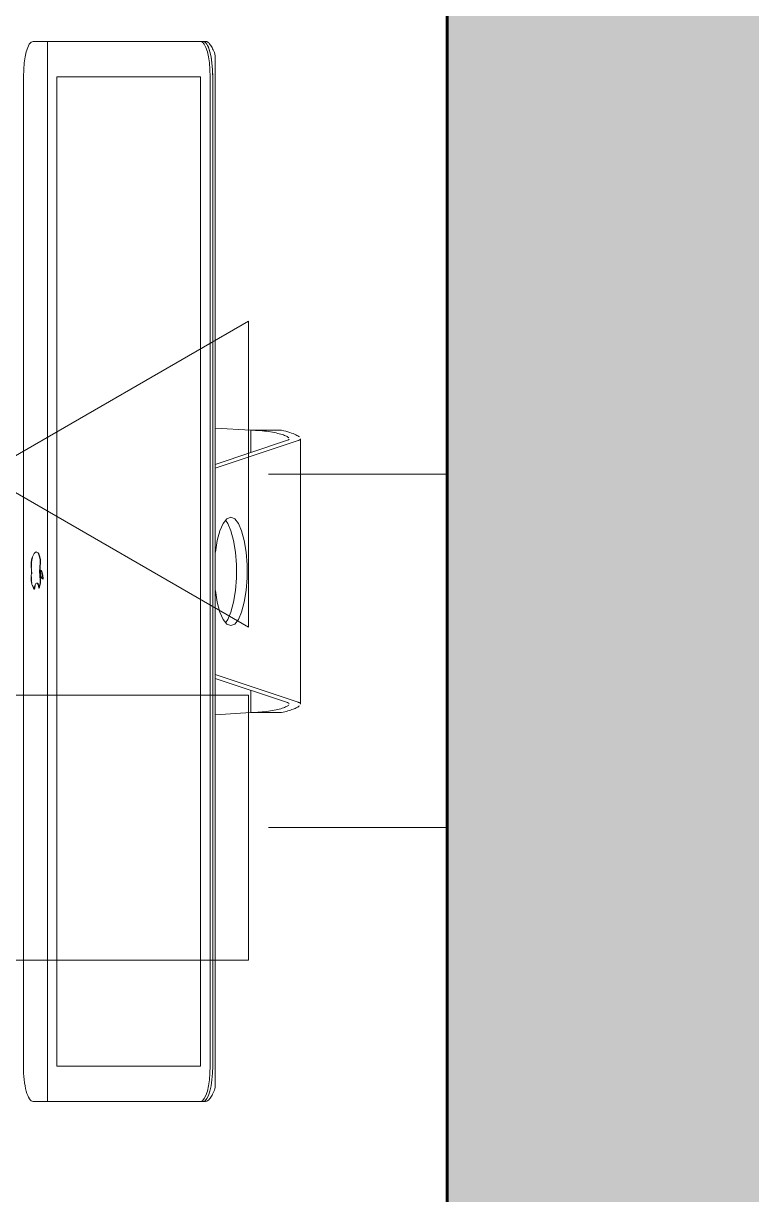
# Model space of a CAD drawing. Header units: millimetres. Extents: x -11245 to 8231, y -22520 to -3800.
# Drawn here: x 375 to 788, y -11377 to -10714 of the extents above; entities that cross this region are included whole.
import ezdxf

# ---------------------------------------------------------------- set-up
doc = ezdxf.new("R2010")
doc.units = ezdxf.units.MM
for name, color, linetype, lineweight in [('A-ANNO-NOTE', 131, 'Continuous', 9), ('A-WALL', 113, 'Continuous', 25), ('A-WALL-PATT', 111, 'Continuous', 25), ('I-FURN', 30, 'Continuous', 9)]:
    doc.layers.add(name, color=color, linetype=linetype, lineweight=lineweight)

# ---------------------------------------------------------------- blocks, each defined once
blk = doc.blocks.new('Blks_Elet_Apple_iMac - Apple iMac-V24-PONTOS ELÉTRICOS TÉRREO')
at = {"layer": 'I-FURN', "color": 254}
for p, q in [((75.1, 191.95), (-75.1, 191.95)), ((-74.02, 190.58), (-58.39, 143.61)), ((58.39, 143.61), (74.02, 190.58)), ((-79.91, 163.76), (-79.91, 181.14)), ((-60.6, 143.61), (-74.2, 184.46)), ((74.2, 184.46), (60.6, 143.61)), ((79.91, 181.14), (79.91, 163.76)), ((-81.09, 143.61), (-79.91, 163.76)), ((-67.31, 163.76), (-79.91, 163.76)), ((79.91, 163.76), (67.31, 163.76)), ((79.91, 163.76), (81.09, 143.61)), ((-280, 143.61), (280, 143.61)), ((-280, 142.16), (280, 142.16)), ((-280, 142.16), (280, 142.16)), ((-280, 140.72), (280, 140.72)), ((-300, 138.18), (-300, 136.74)), ((-300, 138.18), (-300, 136.74)), ((-300, 136.74), (-300, 135.3)), ((-300, 135.3), (-300, 136.74)), ((-300, 48.57), (-300, 135.3)), ((280, 135.28), (-280, 135.28)), ((-280, 135.28), (-280, 53.98)), ((280, 53.98), (280, 135.28)), ((300, 136.74), (300, 138.18)), ((300, 136.74), (300, 138.18)), ((300, 135.3), (300, 136.74)), ((300, 136.74), (300, 135.3)), ((300, 135.3), (300, 48.57)), ((-280, 53.98), (280, 53.98)), ((300, 48.57), (-300, 48.57)), ((-300, 40.44), (-300, 48.57)), ((300, 48.57), (-300, 48.57)), ((300, 48.57), (300, 40.44)), ((-10.99, 42.47), (-10.99, 42.27)), ((-0.73, 44.73), (-0.73, 44.54)), ((-0.71, 44.62), (-0.71, 44.43)), ((0, 44.37), (0, 44.17)), ((4.28, 46.01), (4.28, 46.2)), ((4.3, 45.89), (4.3, 46.08)), ((9.43, 43.98), (9.43, 43.79)), ((10.09, 41.11), (10.09, 41.3)), ((-280, 35.02), (280, 35.02))]:
    blk.add_line(p, q, dxfattribs=at)
at = {"layer": 'I-FURN', "color": 254, "flags": 128}
for points in [[(-74.2, 191.07), (-74.11, 190.84), (-74.02, 190.58)], [(74.02, 190.58), (74.11, 190.84), (74.2, 191.07)], [(30.71, 152.38), (29.82, 154.61), (27.19, 156.72), (22.99, 158.57), (17.45, 160.06), (10.89, 161.11), (3.7, 161.65), (-3.7, 161.65), (-10.89, 161.11), (-17.45, 160.06), (-22.99, 158.57), (-27.19, 156.72), (-29.82, 154.61), (-30.71, 152.38)], [(-29.03, 149.38), (-27.19, 150.68), (-22.99, 152.53), (-17.45, 154.02), (-10.89, 155.07), (-3.7, 155.61), (3.7, 155.61), (10.89, 155.07), (17.45, 154.02), (22.99, 152.53), (27.19, 150.68), (29.03, 149.38)], [(-30.71, 152.38), (-29.82, 150.15), (-27.19, 148.04), (-22.99, 146.19), (-17.45, 144.7), (-10.89, 143.66)], [(10.89, 143.66), (17.45, 144.7), (22.99, 146.19), (27.19, 148.04), (29.82, 150.15), (30.71, 152.38)]]:
    blk.add_lwpolyline(points, dxfattribs=at)
at = {"layer": 'I-FURN', "color": 254}
for centre, major_axis, start_param, end_param in [((-280, 136.74), (20, 0), 1.570796, 3.141593), ((-280, 136.74), (-20, 0), 4.712389, 6.283185), ((-280, 135.3), (-20, 0), 4.712389, 6.283185), ((280, 136.74), (20, 0), 0, 1.570796), ((280, 136.74), (20, 0), 0, 1.570796), ((280, 135.3), (20, 0), 0, 1.570796), ((-280, 40.44), (20, 0), 3.141593, 4.712389), ((-0.25, 42.27), (10.75, 0), 2.595723, 3.554205), ((-0.25, 42.47), (10.75, 0), 2.595723, 2.835344), ((1.95, 42.11), (12.6, 0), 3.441073, 4.011303), ((-4.99, 43.25), (5.19, 0), 1.143571, 2.595723), ((-4.99, 43.06), (5.19, 0), 1.143571, 2.595723), ((1.95, 42.31), (12.6, 0), 3.821226, 4.011303), ((-0.06, 46.19), (6.72, 0), 4.285164, 4.720735), ((-0.06, 45.99), (6.72, 0), 4.285164, 4.720735), ((4.71, 44.73), (5.44, 0), 1.649727, 3.219353), ((4.71, 44.54), (5.44, 0), 1.649727, 3.219353), ((-1.11, 46.08), (5.41, 0), 4.785701, 6.366564), ((-1.11, 45.89), (5.41, 0), 4.785701, 6.366564), ((0.06, 46.19), (6.72, 0), 4.704043, 5.139614), ((0.06, 45.99), (6.72, 0), 4.704043, 5.139614), ((0, 38.6), (4.39, 0), 1.242423, 1.461339), ((4.99, 43.25), (5.19, 0), 0.545869, 1.998022), ((4.99, 43.06), (5.19, 0), 0.545869, 1.998022), ((-1.95, 42.11), (12.6, 0), 5.413475, 5.983705), ((12.04, 42.68), (5.46, 0), 2.069021, 3.334799), ((12.04, 42.49), (5.46, 0), 2.069021, 4.347422), ((12.04, 42.68), (5.46, 0), 3.84111, 4.347422), ((-1.95, 42.31), (12.6, 0), 5.603749, 5.983705), ((280, 40.44), (-20, 0), 1.570796, 3.141593), ((-4.03, 40.39), (3.34, 0), 4.011303, 5.259678), ((-4.03, 40.2), (3.34, 0), 4.011303, 5.259678), ((0, 38.41), (4.39, 0), 1.023507, 2.118085), ((4.03, 40.2), (3.34, 0), 4.1651, 5.413475), ((4.03, 40.39), (3.34, 0), 4.414775, 5.413475)]:
    blk.add_ellipse(centre, major_axis=major_axis, ratio=0.271091, start_param=start_param, end_param=end_param, dxfattribs=at)
for points in [[(-79.91, 181.14), (-79.5, 182.85), (-78.68, 185.96), (-77.33, 189.43), (-76.48, 190.85), (-76.09, 191.31)], [(-75.02, 191.95), (-74.71, 191.91), (-74.43, 191.61), (-74.2, 191.07)], [(74.2, 191.07), (74.43, 191.61), (74.71, 191.91), (75.02, 191.95)], [(-75.6, 185.28), (-75.89, 185.02), (-76.5, 184.1), (-77.46, 181.63), (-78.39, 178.18), (-79.17, 173.91), (-79.73, 169.02), (-79.88, 165.52), (-79.91, 163.76)], [(-74.2, 184.46), (-74.38, 184.99), (-74.59, 185.33), (-74.83, 185.46)], [(74.82, 185.47), (74.59, 185.33), (74.38, 184.99), (74.2, 184.46)], [(79.91, 163.76), (79.88, 165.52), (79.73, 169.02), (79.17, 173.91), (78.39, 178.18), (77.46, 181.63), (76.5, 184.1), (75.89, 185.02), (75.6, 185.28)], [(-300, 138.18), (-300, 138.59), (-299.68, 139.42), (-298.25, 140.78), (-295.94, 142.16), (-293.93, 143.03), (-292.8, 143.46)], [(-292.8, 143.46), (-291.6, 143.49), (-289.05, 143.55), (-284.63, 143.6), (-281.58, 143.61), (-280, 143.61)], [(280, 143.61), (281.58, 143.61), (284.63, 143.6), (289.05, 143.55), (291.6, 143.49), (292.8, 143.46)], [(292.8, 143.46), (293.93, 143.03), (295.94, 142.16), (298.25, 140.78), (299.68, 139.42), (300, 138.59), (300, 138.18)]]:
    blk.add_open_spline(points, degree=3, dxfattribs=at)
blk.add_open_spline([(76.09, 191.31), (76.39, 190.96), (76.86, 190.24), (77.5, 188.88), (78.5, 186.47), (79.3, 183.71), (79.91, 181.14)], degree=3, knots=[0.4, 0.4, 0.4, 0.4, 0.55, 0.625, 0.7, 1, 1, 1, 1], dxfattribs=at)

msp = doc.modelspace()

# ---------------------------------------------------------------- hatches: boundary and pattern name
at = {"layer": 'A-WALL-PATT'}
h = msp.add_hatch(color=256, dxfattribs=at)
h.paths.add_polyline_path([(795.38, -11969.651), (795.38, -11067.011), (615.38, -11067.011), (615.38, -11969.651)])
h.paths.add_polyline_path([(795.38, -9441.2), (795.38, -8369.651), (615.38, -8369.651), (615.38, -9441.2)])
msp.add_hatch(color=256, dxfattribs=at).paths.add_polyline_path([(795.38, -11067.011), (795.38, -9441.2), (615.38, -9441.2), (615.38, -11067.011)])

# ---------------------------------------------------------------- linework, layer by layer
at = {"layer": 'A-ANNO-NOTE'}
for p, q in [((502.88, -10883.048), (352.88, -10969.651)), ((502.88, -11056.253), (502.88, -10883.048)), ((502.88, -11056.253), (352.88, -10969.651)), ((615.38, -10969.651), (514.13, -10969.651)), ((352.88, -11094.651), (502.88, -11094.651)), ((502.88, -11244.651), (502.88, -11094.651)), ((615.38, -11169.651), (514.13, -11169.651)), ((352.88, -11244.651), (502.88, -11244.651))]:
    msp.add_line(p, q, dxfattribs=at)
at = {"layer": 'A-WALL', "lineweight": 60}
msp.add_line((615.38, -8369.651), (615.38, -11969.651), dxfattribs=at)

# ---------------------------------------------------------------- block references
at = {"layer": 'I-FURN', "color": 254, "rotation": 269.9999999999997}
msp.add_blockref('Blks_Elet_Apple_iMac - Apple iMac-V24-PONTOS ELÉTRICOS TÉRREO', (340.38, -11024.651), dxfattribs=at)

doc.saveas('drawing.dxf')
